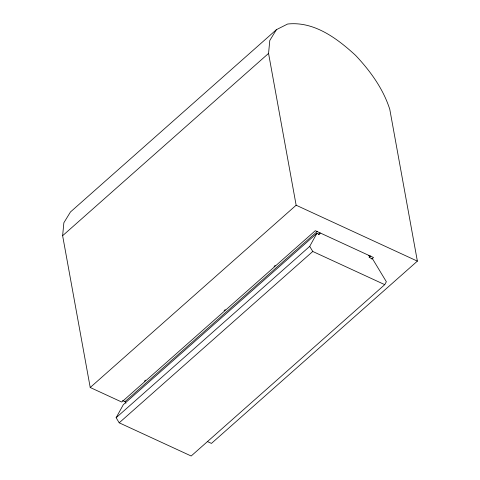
<?xml version="1.0" encoding="UTF-8"?>
<svg xmlns="http://www.w3.org/2000/svg" width="480" height="480" viewBox="0 0 480 480"><rect width="100%" height="100%" fill="white"/><g stroke="black" fill="none" stroke-linecap="round" stroke-linejoin="round"><path stroke-width="0.72" d="M371.814 259.02L373.494 257.532L315.306 230.694L121.734 402.036L90.216 387.498L62.628 235.698L63.864 222.75L70.476 211.956L276.402 29.676L287.616 24.024C314.094 21.126 337.14 38.412 355.578 55.368C370.29 70.968 383.184 88.71 389.784 109.326L417.372 261.132L211.446 443.412L207.42 441.558M417.372 261.132L296.142 205.218L268.554 53.412L269.79 40.47L276.402 29.676M368.646 255.294L370.236 257.928L372.66 259.044L386.352 281.73L384.738 284.658L191.166 456L119.202 422.808L116.13 417.72L123.324 404.67L316.896 233.328L319.32 234.444L320.154 232.932L318.474 234.42M116.13 417.72L309.702 246.378L316.896 233.328M62.628 235.698L268.554 53.412M90.216 387.498L296.142 205.218M144.45 381.15L145.572 380.16M224.124 310.626L225.246 309.636M274.062 266.424L275.184 265.434M122.568 400.524L124.998 401.64L317.442 231.288M119.202 422.808L312.774 251.466L384.738 284.658M369.102 257.382L370.788 255.888M309.702 246.378L312.774 251.466M124.998 401.64L125.946 403.218"/></g></svg>
